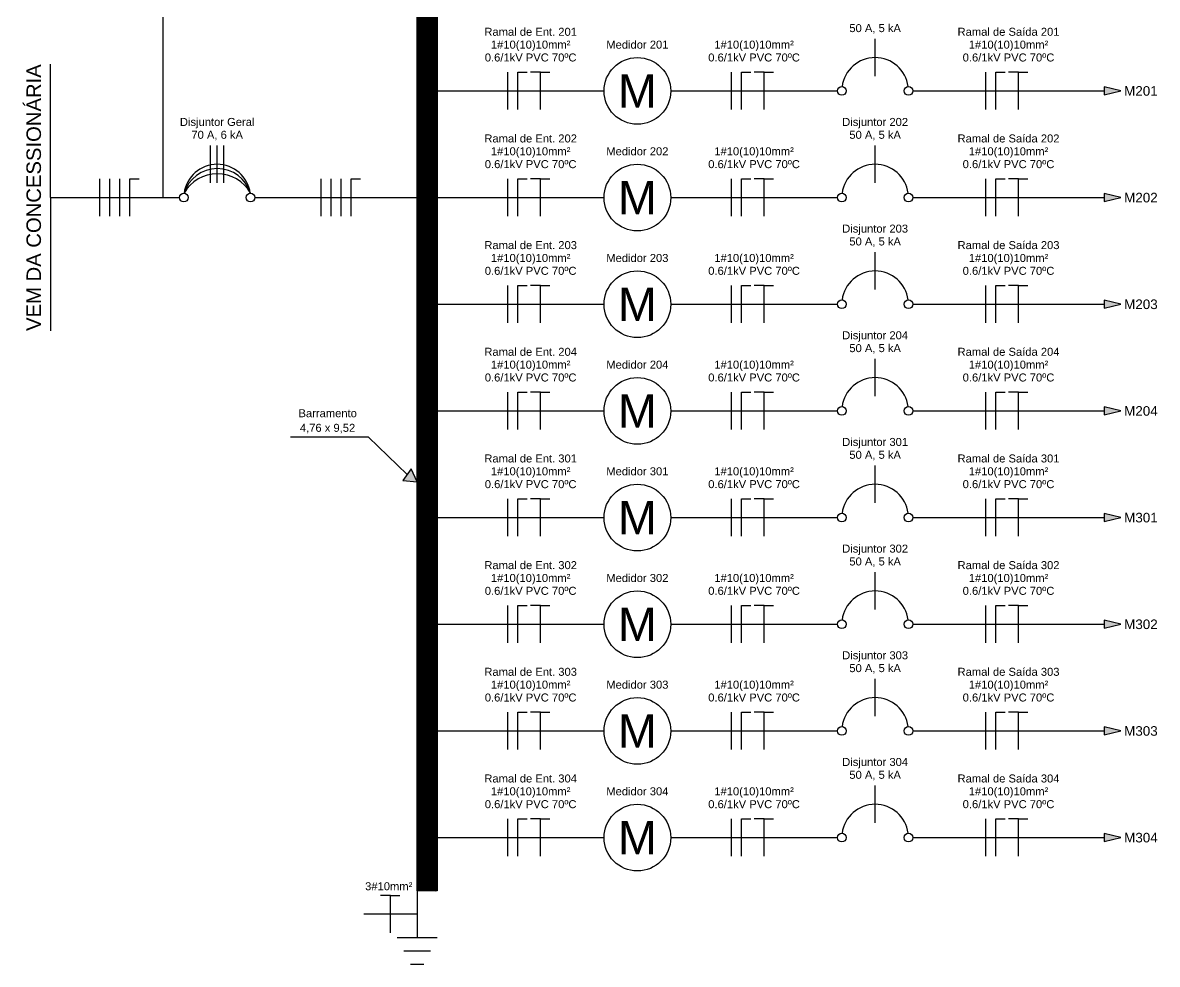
# Model space of a CAD drawing. Header units: millimetres. Extents: x -305 to 1353, y -289 to 1176.
# Drawn here: x 489 to 1340, y -289 to 417 of the extents above; entities that cross this region are included whole.
import ezdxf
from ezdxf.enums import TextEntityAlignment as Align

# ---------------------------------------------------------------- set-up
doc = ezdxf.new("R2010")
doc.units = ezdxf.units.MM
doc.header["$MEASUREMENT"] = 0
for name, color, linetype in [('Detalhe de medição', 250, 'Continuous'), ('HACHURA', 7, 'Continuous'), ('Medição_Unifilar_Texto', 40, 'Continuous')]:
    doc.layers.add(name, color=color, linetype=linetype)
doc.layers.add('Medição_Unifilar_Draw', color=7, linetype='Continuous', true_color=0x0080ff)
doc.styles.add('Cota', font='arial.ttf')

msp = doc.modelspace()

# ---------------------------------------------------------------- hatches: boundary and pattern name
at = {"layer": 'HACHURA', "true_color": 0x007eff}
h = msp.add_hatch(dxfattribs=at)
h.set_pattern_fill('ANSI31', color=150)
h.paths.add_polyline_path([(800.04, 805.91), (785.04, 805.91), (785.04, -234.1), (800.04, -234.1)])
at = {"layer": 'HACHURA', "true_color": 0x000000}
h = msp.add_hatch(color=18, dxfattribs=at)
h.dxf.hatch_style = 1
h.paths.add_polyline_path([(1300.04, 368.91), (1300.04, 365.91), (1300.04, 362.91), (1312.41, 365.91)])
h = msp.add_hatch(color=18, dxfattribs=at)
h.dxf.hatch_style = 1
h.paths.add_polyline_path([(1300.04, 288.91), (1300.04, 285.91), (1300.04, 282.91), (1312.41, 285.91)])
h = msp.add_hatch(color=18, dxfattribs=at)
h.dxf.hatch_style = 1
h.paths.add_polyline_path([(1300.04, 208.91), (1300.04, 205.91), (1300.04, 202.91), (1312.41, 205.91)])
h = msp.add_hatch(color=18, dxfattribs=at)
h.dxf.hatch_style = 1
h.paths.add_polyline_path([(1300.04, 128.91), (1300.04, 125.91), (1300.04, 122.91), (1312.41, 125.91)])
at = {"layer": 'HACHURA', "true_color": 0x007eff}
h = msp.add_hatch(color=150, dxfattribs=at)
h.dxf.hatch_style = 1
h.paths.add_polyline_path([(780.53, 82.59), (774.23, 73.74), (785.04, 72.72)])
at = {"layer": 'HACHURA', "true_color": 0x000000}
h = msp.add_hatch(color=18, dxfattribs=at)
h.dxf.hatch_style = 1
h.paths.add_polyline_path([(1300.04, 48.91), (1300.04, 45.91), (1300.04, 42.91), (1312.41, 45.91)])
h = msp.add_hatch(color=18, dxfattribs=at)
h.dxf.hatch_style = 1
h.paths.add_polyline_path([(1300.04, -31.1), (1300.04, -34.1), (1300.04, -37.1), (1312.41, -34.1)])
h = msp.add_hatch(color=18, dxfattribs=at)
h.dxf.hatch_style = 1
h.paths.add_polyline_path([(1300.04, -111.1), (1300.04, -114.1), (1300.04, -117.1), (1312.41, -114.1)])
h = msp.add_hatch(color=18, dxfattribs=at)
h.dxf.hatch_style = 1
h.paths.add_polyline_path([(1300.04, -191.1), (1300.04, -194.1), (1300.04, -197.1), (1312.41, -194.1)])

# ---------------------------------------------------------------- linework, layer by layer
at = {"layer": 'Detalhe de medição'}
for p, q in [((785.04, -234.1), (785.04, -269.1)), ((785.04, -251.6), (745.04, -251.6))]:
    msp.add_line(p, q, dxfattribs=at)
for points in [[(770.04, -269.1), (785.04, -269.1), (800.04, -269.1)], [(775.04, -279.1), (785.04, -279.1), (795.04, -279.1)], [(780.04, -289.1), (785.04, -289.1), (790.04, -289.1)]]:
    msp.add_lwpolyline(points, dxfattribs=at)
at = {"layer": 'Medição_Unifilar_Draw'}
for p, q in [((594.66, 285.91), (594.66, 916.08)), ((510.04, 285.91), (510.04, 385.91)), ((800.04, 365.91), (925.04, 365.91)), ((975.04, 365.91), (1100.04, 365.91)), ((1156.54, 365.91), (1300.04, 365.91)), ((510.04, 285.91), (606.79, 285.91)), ((510.04, 285.91), (510.04, 185.91)), ((569.66, 285.91), (594.66, 285.91)), ((663.29, 285.91), (785.04, 285.91)), ((800.04, 285.91), (925.04, 285.91)), ((975.04, 285.91), (1100.04, 285.91)), ((1156.54, 285.91), (1300.04, 285.91)), ((800.04, 205.91), (925.04, 205.91)), ((975.04, 205.91), (1100.04, 205.91)), ((1156.54, 205.91), (1300.04, 205.91)), ((800.04, 125.91), (925.04, 125.91)), ((975.04, 125.91), (1100.04, 125.91)), ((1156.54, 125.91), (1300.04, 125.91)), ((748.54, 106.29), (690.12, 106.29)), ((777.38, 78.17), (748.54, 106.29)), ((800.04, 45.91), (925.04, 45.91)), ((975.04, 45.91), (1100.04, 45.91)), ((1156.54, 45.91), (1300.04, 45.91)), ((800.04, -34.1), (925.04, -34.1)), ((975.04, -34.1), (1100.04, -34.1)), ((1156.54, -34.1), (1300.04, -34.1)), ((800.04, -114.1), (925.04, -114.1)), ((975.04, -114.1), (1100.04, -114.1)), ((1156.54, -114.1), (1300.04, -114.1)), ((800.04, -194.1), (925.04, -194.1)), ((975.04, -194.1), (1100.04, -194.1)), ((1156.54, -194.1), (1300.04, -194.1))]:
    msp.add_line(p, q, dxfattribs=at)
at = {"layer": 'Medição_Unifilar_Draw', "color": 18, "true_color": 0x000000}
for p, q in [((1128.29, 376.91), (1128.29, 404.91)), ((853.04, 351.91), (853.04, 379.91)), ((877.54, 379.91), (870.04, 379.91)), ((1020.54, 351.91), (1020.54, 379.91)), ((1045.04, 379.91), (1037.54, 379.91)), ((1211.29, 351.91), (1211.29, 379.91)), ((1235.79, 379.91), (1228.29, 379.91)), ((1312.41, 365.91), (1300.04, 368.91)), ((1300.04, 368.91), (1300.04, 365.91)), ((1300.04, 362.91), (1312.41, 365.91)), ((1300.04, 365.91), (1300.04, 362.91)), ((630.04, 296.91), (630.04, 324.91)), ((635.04, 296.91), (635.04, 324.91)), ((640.04, 296.91), (640.04, 324.91)), ((1128.29, 296.91), (1128.29, 324.91)), ((547.16, 271.91), (547.16, 299.91)), ((554.66, 271.91), (554.66, 299.91)), ((562.16, 271.91), (562.16, 299.91)), ((712.91, 271.91), (712.91, 299.91)), ((720.41, 271.91), (720.41, 299.91)), ((727.91, 271.91), (727.91, 299.91)), ((853.04, 271.91), (853.04, 299.91)), ((877.54, 299.91), (870.04, 299.91)), ((1020.54, 271.91), (1020.54, 299.91)), ((1045.04, 299.91), (1037.54, 299.91)), ((1211.29, 271.91), (1211.29, 299.91)), ((1235.79, 299.91), (1228.29, 299.91)), ((1312.41, 285.91), (1300.04, 288.91)), ((1300.04, 288.91), (1300.04, 285.91)), ((1300.04, 282.91), (1312.41, 285.91)), ((1300.04, 285.91), (1300.04, 282.91)), ((1128.29, 216.91), (1128.29, 244.91)), ((853.04, 191.91), (853.04, 219.91)), ((877.54, 219.91), (870.04, 219.91)), ((1020.54, 191.91), (1020.54, 219.91)), ((1045.04, 219.91), (1037.54, 219.91)), ((1211.29, 191.91), (1211.29, 219.91)), ((1235.79, 219.91), (1228.29, 219.91)), ((1312.41, 205.91), (1300.04, 208.91)), ((1300.04, 208.91), (1300.04, 205.91)), ((1300.04, 202.91), (1312.41, 205.91)), ((1300.04, 205.91), (1300.04, 202.91)), ((1128.29, 136.91), (1128.29, 164.91)), ((853.04, 111.91), (853.04, 139.91)), ((877.54, 139.91), (870.04, 139.91)), ((1020.54, 111.91), (1020.54, 139.91)), ((1045.04, 139.91), (1037.54, 139.91)), ((1211.29, 111.91), (1211.29, 139.91)), ((1235.79, 139.91), (1228.29, 139.91)), ((1312.41, 125.91), (1300.04, 128.91)), ((1300.04, 128.91), (1300.04, 125.91)), ((1300.04, 122.91), (1312.41, 125.91)), ((1300.04, 125.91), (1300.04, 122.91)), ((1128.29, 56.91), (1128.29, 84.91)), ((853.04, 31.91), (853.04, 59.91)), ((877.54, 59.91), (870.04, 59.91)), ((1020.54, 31.91), (1020.54, 59.91)), ((1045.04, 59.91), (1037.54, 59.91)), ((1211.29, 31.91), (1211.29, 59.91)), ((1235.79, 59.91), (1228.29, 59.91)), ((1312.41, 45.91), (1300.04, 48.91)), ((1300.04, 48.91), (1300.04, 45.91)), ((1300.04, 42.91), (1312.41, 45.91)), ((1300.04, 45.91), (1300.04, 42.91)), ((1128.29, -23.1), (1128.29, 4.9)), ((853.04, -48.1), (853.04, -20.1)), ((877.54, -20.1), (870.04, -20.1)), ((1020.54, -48.1), (1020.54, -20.1)), ((1045.04, -20.1), (1037.54, -20.1)), ((1211.29, -48.1), (1211.29, -20.1)), ((1235.79, -20.1), (1228.29, -20.1)), ((1312.41, -34.1), (1300.04, -31.1)), ((1300.04, -31.1), (1300.04, -34.1)), ((1300.04, -37.1), (1312.41, -34.1)), ((1300.04, -34.1), (1300.04, -37.1)), ((1128.29, -103.1), (1128.29, -75.1)), ((853.04, -128.1), (853.04, -100.1)), ((877.54, -100.1), (870.04, -100.1)), ((1020.54, -128.1), (1020.54, -100.1)), ((1045.04, -100.1), (1037.54, -100.1)), ((1211.29, -128.1), (1211.29, -100.1)), ((1235.79, -100.1), (1228.29, -100.1)), ((1312.41, -114.1), (1300.04, -111.1)), ((1300.04, -111.1), (1300.04, -114.1)), ((1300.04, -117.1), (1312.41, -114.1)), ((1300.04, -114.1), (1300.04, -117.1)), ((1128.29, -183.1), (1128.29, -155.1)), ((853.04, -208.1), (853.04, -180.1)), ((877.54, -180.1), (870.04, -180.1)), ((1020.54, -208.1), (1020.54, -180.1)), ((1045.04, -180.1), (1037.54, -180.1)), ((1211.29, -208.1), (1211.29, -180.1)), ((1235.79, -180.1), (1228.29, -180.1)), ((1312.41, -194.1), (1300.04, -191.1)), ((1300.04, -191.1), (1300.04, -194.1)), ((1300.04, -197.1), (1312.41, -194.1)), ((1300.04, -194.1), (1300.04, -197.1)), ((765.04, -237.6), (757.54, -237.6))]:
    msp.add_line(p, q, dxfattribs=at)
at = {"layer": 'Medição_Unifilar_Draw'}
for points in [[(785.04, 805.91), (800.04, 805.91), (800.04, -234.1), (785.04, -234.1)], [(785.04, 72.72), (780.53, 82.59), (774.23, 73.74)]]:
    msp.add_lwpolyline(points, close=True, dxfattribs=at)
at = {"layer": 'Medição_Unifilar_Draw', "color": 18, "true_color": 0x000000}
for points in [[(860.54, 351.91), (860.54, 379.91), (867.54, 379.91)], [(877.54, 351.91), (877.54, 379.91), (884.54, 379.91)], [(1028.04, 351.91), (1028.04, 379.91), (1035.04, 379.91)], [(1045.04, 351.91), (1045.04, 379.91), (1052.04, 379.91)], [(1218.79, 351.91), (1218.79, 379.91), (1225.79, 379.91)], [(1235.79, 351.91), (1235.79, 379.91), (1242.79, 379.91)], [(569.66, 271.91), (569.66, 299.91), (576.66, 299.91)], [(735.41, 271.91), (735.41, 299.91), (742.41, 299.91)], [(860.54, 271.91), (860.54, 299.91), (867.54, 299.91)], [(877.54, 271.91), (877.54, 299.91), (884.54, 299.91)], [(1028.04, 271.91), (1028.04, 299.91), (1035.04, 299.91)], [(1045.04, 271.91), (1045.04, 299.91), (1052.04, 299.91)], [(1218.79, 271.91), (1218.79, 299.91), (1225.79, 299.91)], [(1235.79, 271.91), (1235.79, 299.91), (1242.79, 299.91)], [(860.54, 191.91), (860.54, 219.91), (867.54, 219.91)], [(877.54, 191.91), (877.54, 219.91), (884.54, 219.91)], [(1028.04, 191.91), (1028.04, 219.91), (1035.04, 219.91)], [(1045.04, 191.91), (1045.04, 219.91), (1052.04, 219.91)], [(1218.79, 191.91), (1218.79, 219.91), (1225.79, 219.91)], [(1235.79, 191.91), (1235.79, 219.91), (1242.79, 219.91)], [(860.54, 111.91), (860.54, 139.91), (867.54, 139.91)], [(877.54, 111.91), (877.54, 139.91), (884.54, 139.91)], [(1028.04, 111.91), (1028.04, 139.91), (1035.04, 139.91)], [(1045.04, 111.91), (1045.04, 139.91), (1052.04, 139.91)], [(1218.79, 111.91), (1218.79, 139.91), (1225.79, 139.91)], [(1235.79, 111.91), (1235.79, 139.91), (1242.79, 139.91)], [(860.54, 31.91), (860.54, 59.91), (867.54, 59.91)], [(877.54, 31.91), (877.54, 59.91), (884.54, 59.91)], [(1028.04, 31.91), (1028.04, 59.91), (1035.04, 59.91)], [(1045.04, 31.91), (1045.04, 59.91), (1052.04, 59.91)], [(1218.79, 31.91), (1218.79, 59.91), (1225.79, 59.91)], [(1235.79, 31.91), (1235.79, 59.91), (1242.79, 59.91)], [(860.54, -48.1), (860.54, -20.1), (867.54, -20.1)], [(877.54, -48.1), (877.54, -20.1), (884.54, -20.1)], [(1028.04, -48.1), (1028.04, -20.1), (1035.04, -20.1)], [(1045.04, -48.1), (1045.04, -20.1), (1052.04, -20.1)], [(1218.79, -48.1), (1218.79, -20.1), (1225.79, -20.1)], [(1235.79, -48.1), (1235.79, -20.1), (1242.79, -20.1)], [(860.54, -128.1), (860.54, -100.1), (867.54, -100.1)], [(877.54, -128.1), (877.54, -100.1), (884.54, -100.1)], [(1028.04, -128.1), (1028.04, -100.1), (1035.04, -100.1)], [(1045.04, -128.1), (1045.04, -100.1), (1052.04, -100.1)], [(1218.79, -128.1), (1218.79, -100.1), (1225.79, -100.1)], [(1235.79, -128.1), (1235.79, -100.1), (1242.79, -100.1)], [(860.54, -208.1), (860.54, -180.1), (867.54, -180.1)], [(877.54, -208.1), (877.54, -180.1), (884.54, -180.1)], [(1028.04, -208.1), (1028.04, -180.1), (1035.04, -180.1)], [(1045.04, -208.1), (1045.04, -180.1), (1052.04, -180.1)], [(1218.79, -208.1), (1218.79, -180.1), (1225.79, -180.1)], [(1235.79, -208.1), (1235.79, -180.1), (1242.79, -180.1)], [(765.04, -265.6), (765.04, -237.6), (772.04, -237.6)]]:
    msp.add_lwpolyline(points, dxfattribs=at)
at = {"layer": 'Medição_Unifilar_Draw'}
for centre in [(950.04, 365.91), (950.04, 285.91), (950.04, 205.91), (950.04, 125.91), (950.04, 45.91), (950.04, -34.1), (950.04, -114.1), (950.04, -194.1)]:
    msp.add_circle(centre, 25, dxfattribs=at)
at = {"layer": 'Medição_Unifilar_Draw', "color": 18, "true_color": 0x000000}
for centre in [(1103.29, 365.91), (1153.29, 365.91), (610.04, 285.91), (660.04, 285.91), (1103.29, 285.91), (1153.29, 285.91), (1103.29, 205.91), (1153.29, 205.91), (1103.29, 125.91), (1153.29, 125.91), (1103.29, 45.91), (1153.29, 45.91), (1103.29, -34.1), (1153.29, -34.1), (1103.29, -114.1), (1153.29, -114.1), (1103.29, -194.1), (1153.29, -194.1)]:
    msp.add_circle(centre, 3.25, dxfattribs=at)
at = {"layer": 'Medição_Unifilar_Draw'}
for centre, radius, start, end in [((1128.29, 365.91), 25, 7.45371, 172.54629), ((635.04, 285.91), 25, 7.45371, 172.54629), ((635.14, 281.72), 25.98, 16.62371, 163.39211), ((1128.29, 285.91), 25, 7.45371, 172.54629), ((635.14, 275.41), 28.44, 28.9166, 151.09922), ((1128.29, 205.91), 25, 7.45371, 172.54629), ((1128.29, 125.91), 25, 7.45371, 172.54629), ((1128.29, 45.91), 25, 7.45371, 172.54629), ((1128.29, -34.1), 25, 7.45371, 172.54629), ((1128.29, -114.1), 25, 7.45371, 172.54629), ((1128.29, -194.1), 25, 7.45371, 172.54629)]:
    msp.add_arc(centre, radius, start, end, dxfattribs=at)

# ---------------------------------------------------------------- texts
at = {"layer": 'Medição_Unifilar_Draw', "color": 18, "true_color": 0x000000, "style": 'Cota'}
for p in [(950.04, 365.91), (950.04, 285.91), (950.04, 205.91), (950.04, 125.91), (950.04, 45.91), (950.04, -34.1), (950.04, -114.1), (950.04, -194.1)]:
    msp.add_text('M', height=25, dxfattribs=at).set_placement(p, align=Align.MIDDLE)
at = {"layer": 'Medição_Unifilar_Texto', "style": 'Cota'}
for s, height, p in [('Ramal de Ent. 201', 6, (870.04, 407.29)), ('50 A, 5 kA', 6, (1128.29, 410.03)), ('Ramal de Saída 201', 6, (1228.29, 407.29)), ('1#10(10)10mm²', 6, (870.04, 397.65)), ('Medidor 201', 6, (950.04, 397.65)), ('1#10(10)10mm²', 6, (1037.54, 397.65)), ('1#10(10)10mm²', 6, (1228.29, 397.65)), ('0.6/1kV PVC 70ºC', 6, (870.04, 388.01)), ('0.6/1kV PVC 70ºC', 6, (1037.54, 388.01)), ('0.6/1kV PVC 70ºC', 6, (1228.29, 388.01)), ('M201', 7.2, (1327.54, 362.32)), ('Disjuntor Geral', 6, (635.04, 339.67)), ('Disjuntor 202', 6, (1128.29, 339.67)), ('70 A, 6 kA', 6, (635.04, 330.03)), ('Ramal de Ent. 202', 6, (870.04, 327.29)), ('50 A, 5 kA', 6, (1128.29, 330.03)), ('Ramal de Saída 202', 6, (1228.29, 327.29)), ('1#10(10)10mm²', 6, (870.04, 317.65)), ('Medidor 202', 6, (950.04, 317.65)), ('1#10(10)10mm²', 6, (1037.54, 317.65)), ('1#10(10)10mm²', 6, (1228.29, 317.65)), ('0.6/1kV PVC 70ºC', 6, (870.04, 308.01)), ('0.6/1kV PVC 70ºC', 6, (1037.54, 308.01)), ('0.6/1kV PVC 70ºC', 6, (1228.29, 308.01)), ('M202', 7.2, (1327.54, 282.32)), ('Disjuntor 203', 6, (1128.29, 259.67)), ('50 A, 5 kA', 6, (1128.29, 250.03)), ('Ramal de Ent. 203', 6, (870.04, 247.29)), ('Ramal de Saída 203', 6, (1228.29, 247.29)), ('1#10(10)10mm²', 6, (870.04, 237.65)), ('Medidor 203', 6, (950.04, 237.65)), ('1#10(10)10mm²', 6, (1037.54, 237.65)), ('1#10(10)10mm²', 6, (1228.29, 237.65)), ('0.6/1kV PVC 70ºC', 6, (870.04, 228.01)), ('0.6/1kV PVC 70ºC', 6, (1037.54, 228.01)), ('0.6/1kV PVC 70ºC', 6, (1228.29, 228.01)), ('M203', 7.2, (1327.54, 202.32)), ('Disjuntor 204', 6, (1128.29, 179.67)), ('Ramal de Ent. 204', 6, (870.04, 167.29)), ('50 A, 5 kA', 6, (1128.29, 170.03)), ('Ramal de Saída 204', 6, (1228.29, 167.29)), ('1#10(10)10mm²', 6, (870.04, 157.65)), ('Medidor 204', 6, (950.04, 157.65)), ('1#10(10)10mm²', 6, (1037.54, 157.65)), ('1#10(10)10mm²', 6, (1228.29, 157.65)), ('0.6/1kV PVC 70ºC', 6, (870.04, 148.01)), ('0.6/1kV PVC 70ºC', 6, (1037.54, 148.01)), ('0.6/1kV PVC 70ºC', 6, (1228.29, 148.01)), ('M204', 7.2, (1327.54, 122.32)), ('Barramento', 6, (717.89, 121.21)), ('4,76 x 9,52', 6, (717.79, 110.26)), ('Disjuntor 301', 6, (1128.29, 99.67)), ('Ramal de Ent. 301', 6, (870.04, 87.29)), ('50 A, 5 kA', 6, (1128.29, 90.03)), ('Ramal de Saída 301', 6, (1228.29, 87.29)), ('1#10(10)10mm²', 6, (870.04, 77.65)), ('Medidor 301', 6, (950.04, 77.65)), ('1#10(10)10mm²', 6, (1037.54, 77.65)), ('1#10(10)10mm²', 6, (1228.29, 77.65)), ('0.6/1kV PVC 70ºC', 6, (870.04, 68.01)), ('0.6/1kV PVC 70ºC', 6, (1037.54, 68.01)), ('0.6/1kV PVC 70ºC', 6, (1228.29, 68.01)), ('M301', 7.2, (1327.54, 42.32)), ('Disjuntor 302', 6, (1128.29, 19.67)), ('Ramal de Ent. 302', 6, (870.04, 7.28)), ('50 A, 5 kA', 6, (1128.29, 10.03)), ('Ramal de Saída 302', 6, (1228.29, 7.28)), ('1#10(10)10mm²', 6, (870.04, -2.35)), ('Medidor 302', 6, (950.04, -2.35)), ('1#10(10)10mm²', 6, (1037.54, -2.35)), ('1#10(10)10mm²', 6, (1228.29, -2.35)), ('0.6/1kV PVC 70ºC', 6, (870.04, -11.99)), ('0.6/1kV PVC 70ºC', 6, (1037.54, -11.99)), ('0.6/1kV PVC 70ºC', 6, (1228.29, -11.99)), ('M302', 7.2, (1327.54, -37.68)), ('Disjuntor 303', 6, (1128.29, -60.33)), ('Ramal de Ent. 303', 6, (870.04, -72.72)), ('50 A, 5 kA', 6, (1128.29, -69.97)), ('Ramal de Saída 303', 6, (1228.29, -72.72)), ('1#10(10)10mm²', 6, (870.04, -82.35)), ('Medidor 303', 6, (950.04, -82.35)), ('1#10(10)10mm²', 6, (1037.54, -82.35)), ('1#10(10)10mm²', 6, (1228.29, -82.35)), ('0.6/1kV PVC 70ºC', 6, (870.04, -91.99)), ('0.6/1kV PVC 70ºC', 6, (1037.54, -91.99)), ('0.6/1kV PVC 70ºC', 6, (1228.29, -91.99)), ('M303', 7.2, (1327.54, -117.68)), ('Disjuntor 304', 6, (1128.29, -140.33)), ('50 A, 5 kA', 6, (1128.29, -149.97)), ('Ramal de Ent. 304', 6, (870.04, -152.72)), ('Ramal de Saída 304', 6, (1228.29, -152.72)), ('1#10(10)10mm²', 6, (870.04, -162.35)), ('Medidor 304', 6, (950.04, -162.35)), ('1#10(10)10mm²', 6, (1037.54, -162.35)), ('1#10(10)10mm²', 6, (1228.29, -162.35)), ('0.6/1kV PVC 70ºC', 6, (870.04, -171.99)), ('0.6/1kV PVC 70ºC', 6, (1037.54, -171.99)), ('0.6/1kV PVC 70ºC', 6, (1228.29, -171.99)), ('M304', 7.2, (1327.54, -197.68)), ('3#10mm²', 6, (763.64, -233.55))]:
    msp.add_text(s, height=height, dxfattribs=at).set_placement(p, align=Align.CENTER)
msp.add_text('VEM DA CONCESSIONÁRIA', height=10.8701, rotation=90, dxfattribs=at).set_placement((502.94, 185.91), (502.94, 385.91), align=Align.ALIGNED)

doc.saveas('drawing.dxf')
